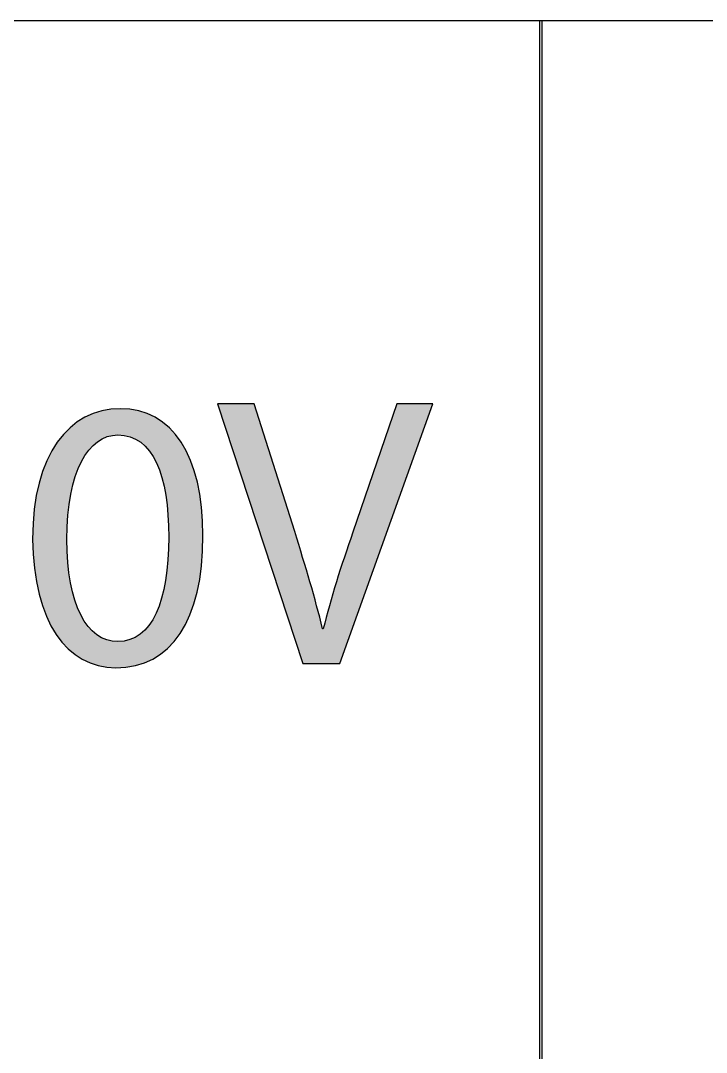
# Model space of a CAD drawing. Extents: x 0 to 360, y -268 to 0.
# Drawn here: x 33.93 to 39.26, y -148.03 to -140 of the extents above; entities that cross this region are included whole.
import ezdxf

# ---------------------------------------------------------------- set-up
doc = ezdxf.new("R2010")
doc.units = 0
doc.layers.add('LAYER_1', color=7, linetype='CONTINUOUS')

# ---------------------------------------------------------------- blocks, each defined once
blk = doc.blocks.new('*U76')
at = {"layer": 'LAYER_1', "color": 250}
for points in [[(34.5552, -143.2552), (34.5289, -143.044), (34.5552, -143.0359)], [(34.5559, -143.2548), (34.5552, -143.0359), (34.5559, -143.0356)], [(34.5597, -143.2525), (34.5559, -143.0356), (34.5597, -143.035)], [(34.5949, -143.2376), (34.5597, -143.035), (34.5949, -143.0287)], [(34.5958, -143.2372), (34.5949, -143.0287), (34.5958, -143.0285)], [(34.5984, -143.2361), (34.5958, -143.0285), (34.5984, -143.0281)], [(34.626, -143.2294), (34.5984, -143.0281), (34.626, -143.0232)], [(34.6368, -143.2267), (34.626, -143.0232), (34.6368, -143.0226)], [(34.6388, -143.2262), (34.6368, -143.0226), (34.6388, -143.0224)], [(34.6658, -143.2241), (34.6388, -143.0224), (34.6658, -143.0209)], [(34.6807, -143.223), (34.6658, -143.0209), (34.6807, -143.02)], [(34.6988, -143.2243), (34.6807, -143.02), (34.6988, -143.019)], [(34.6807, -143.223), (34.6807, -143.02), (34.6988, -143.2243)], [(34.6988, -143.2243), (34.6988, -143.019), (34.7292, -143.2265)], [(34.7292, -143.2265), (34.7292, -143.0207), (34.7307, -143.2266)], [(34.7307, -143.2266), (34.7307, -143.0208), (34.744, -143.2297)], [(34.744, -143.2297), (34.744, -143.0216), (34.7733, -143.2366)], [(34.7733, -143.2366), (34.7733, -143.0233), (34.7744, -143.2368)], [(34.7744, -143.2368), (34.7744, -143.0235), (34.777, -143.2374)], [(34.777, -143.2374), (34.777, -143.0239), (34.8164, -143.2538)], [(34.8164, -143.2538), (34.8164, -143.031), (34.818, -143.2544)], [(34.818, -143.2544), (34.818, -143.0313), (34.8197, -143.2552)], [(34.8197, -143.2552), (34.8197, -143.0316), (34.8436, -143.27)], [(34.8436, -143.27), (34.8436, -143.0359), (34.8552, -143.2773)], [(34.8552, -143.2773), (34.8552, -143.0396), (34.859, -143.2796)], [(34.393, -143.4412), (34.3656, -143.1218), (34.393, -143.105)], [(34.3975, -143.4302), (34.393, -143.105), (34.3975, -143.1022)], [(34.4048, -143.4188), (34.3975, -143.1022), (34.4048, -143.0977)], [(34.4255, -143.3867), (34.4048, -143.0977), (34.4255, -143.085)], [(34.4502, -143.3483), (34.4255, -143.085), (34.4502, -143.0739)], [(34.4555, -143.3401), (34.4502, -143.0739), (34.4555, -143.0715)], [(34.4651, -143.3308), (34.4555, -143.0715), (34.4651, -143.0671)], [(34.489, -143.3078), (34.4651, -143.0671), (34.489, -143.0563)], [(34.5178, -143.2802), (34.489, -143.0563), (34.5178, -143.0474)], [(34.5228, -143.2753), (34.5178, -143.0474), (34.5228, -143.0458)], [(34.5289, -143.2715), (34.5228, -143.0458), (34.5289, -143.044)], [(34.859, -143.2796), (34.859, -143.0408), (34.8875, -143.3043)], [(34.8875, -143.3043), (34.8875, -143.0498), (34.8909, -143.3072)], [(34.8909, -143.3072), (34.8909, -143.0509), (34.8948, -143.3106)], [(34.8948, -143.3106), (34.8948, -143.0522), (34.9097, -143.3277)], [(34.9097, -143.3277), (34.9097, -143.0569), (34.9233, -143.3434)], [(34.9233, -143.3434), (34.9233, -143.0632), (34.9273, -143.3479)], [(34.9273, -143.3479), (34.9273, -143.0651), (34.9525, -143.3904)], [(34.9525, -143.3904), (34.9525, -143.0769), (34.9716, -143.4225)], [(34.9716, -143.4225), (34.9716, -143.0859), (34.9788, -143.4347)], [(34.9788, -143.4347), (34.9788, -143.0905), (34.9821, -143.4403)], [(34.9821, -143.4403), (34.9821, -143.0927), (35.0129, -143.5246)], [(35.0129, -143.5246), (35.0129, -143.1125), (35.0217, -143.5488)], [(35.0217, -143.5488), (35.0217, -143.1181), (35.0241, -143.5553)], [(35.0241, -143.5553), (35.0241, -143.1197), (35.029, -143.5779)], [(34.2851, -144.8762), (34.2576, -143.2192), (34.2851, -143.1913)], [(34.2922, -143.8602), (34.2851, -143.1913), (34.2922, -143.1841)], [(34.2927, -143.8481), (34.2922, -143.1841), (34.2927, -143.1836)], [(34.2951, -143.8304), (34.2927, -143.1836), (34.2951, -143.1812)], [(34.3095, -143.724), (34.2951, -143.1812), (34.3095, -143.1666)], [(34.3132, -143.6971), (34.3095, -143.1666), (34.3132, -143.1637)], [(34.3149, -143.6846), (34.3132, -143.1637), (34.3149, -143.1623)], [(34.347, -143.5577), (34.3149, -143.1623), (34.347, -143.1366)], [(34.3481, -143.5536), (34.347, -143.1366), (34.3481, -143.1358)], [(34.3502, -143.5451), (34.3481, -143.1358), (34.3502, -143.1341)], [(34.3656, -143.5078), (34.3502, -143.1341), (34.3656, -143.1218)], [(35.029, -143.5779), (35.029, -143.1228), (35.0523, -143.6851)], [(35.0523, -143.6851), (35.0523, -143.1425), (35.0535, -143.6909)], [(35.0535, -143.6909), (35.0535, -143.1435), (35.0686, -143.825)], [(35.0686, -143.825), (35.0686, -143.1562), (35.0705, -143.8423)], [(35.0705, -143.8423), (35.0705, -143.1579), (35.0709, -143.8456)], [(35.0709, -143.8456), (35.0709, -143.1582), (35.0766, -144.0174)], [(34.2101, -144.7864), (34.2014, -143.2949), (34.2101, -143.2795)], [(34.2462, -144.8347), (34.2101, -143.2795), (34.2462, -143.2337)], [(34.2101, -144.7864), (34.2101, -143.2795), (34.2462, -144.8347)], [(34.2576, -144.8469), (34.2462, -143.2337), (34.2576, -143.2192)], [(34.2462, -144.8347), (34.2462, -143.2337), (34.2576, -144.8469)], [(34.2576, -144.8469), (34.2576, -143.2192), (34.2851, -144.8762)], [(34.2014, -144.7748), (34.1292, -143.4233), (34.2014, -143.2949)], [(34.2014, -144.7748), (34.2014, -143.2949), (34.2101, -144.7864)], [(34.1253, -144.6326), (34.0689, -143.5972), (34.1253, -143.4345)], [(34.1292, -144.6399), (34.1253, -143.4345), (34.1292, -143.4233)], [(34.1253, -144.6326), (34.1253, -143.4345), (34.1292, -144.6399)], [(34.1292, -144.6399), (34.1292, -143.4233), (34.2014, -144.7748)], [(34.0684, -144.4609), (34.0321, -143.7957), (34.0684, -143.6002)], [(34.0689, -144.4626), (34.0684, -143.6002), (34.0689, -143.5972)], [(34.0684, -144.4609), (34.0684, -143.6002), (34.0689, -144.4626)], [(34.0689, -144.4626), (34.0689, -143.5972), (34.1253, -144.6326)], [(34.0313, -144.2461), (34.0183, -144.0326), (34.0313, -143.8005)], [(34.0321, -144.2606), (34.0313, -143.8005), (34.0321, -143.7957)], [(34.0313, -144.2461), (34.0313, -143.8005), (34.0321, -144.2606)], [(34.0321, -144.2606), (34.0321, -143.7957), (34.0684, -144.4609)], [(34.2851, -144.8762), (34.2851, -144.0353), (34.2922, -144.8838)], [(35.0766, -144.8747), (35.0709, -144.1845), (35.0766, -144.0174)], [(34.2922, -144.8838), (34.2922, -144.2151), (34.2927, -144.8843)], [(34.2927, -144.8843), (34.2927, -144.2188), (34.2951, -144.8869)], [(34.2951, -144.8869), (34.2951, -144.2369), (34.3095, -144.899)], [(35.0686, -144.8831), (35.0535, -144.3434), (35.0686, -144.2122)], [(35.0705, -144.8811), (35.0686, -144.2122), (35.0705, -144.1952)], [(35.0709, -144.8807), (35.0705, -144.1952), (35.0709, -144.1845)], [(34.3095, -144.899), (34.3095, -144.3459), (34.3132, -144.902)], [(34.3132, -144.902), (34.3132, -144.3734), (34.3149, -144.9035)], [(34.3149, -144.9035), (34.3149, -144.3803), (34.347, -144.9305)], [(35.0523, -144.8965), (35.029, -144.4603), (35.0523, -144.3544)], [(35.0535, -144.8954), (35.0523, -144.3544), (35.0535, -144.3434)], [(35.0241, -144.9195), (35.0217, -144.4933), (35.0241, -144.4826)], [(35.029, -144.9155), (35.0241, -144.4826), (35.029, -144.4603)], [(34.347, -144.9305), (34.347, -144.5096), (34.3481, -144.9313)], [(34.3481, -144.9313), (34.3481, -144.5122), (34.3502, -144.9327)], [(34.3502, -144.9327), (34.3502, -144.5175), (34.3656, -144.9426)], [(34.3656, -144.9426), (34.3656, -144.5553), (34.393, -144.9603)], [(35.0129, -144.9287), (34.9821, -144.6013), (35.0129, -144.5174)], [(35.0217, -144.9215), (35.0129, -144.5174), (35.0217, -144.4933)], [(34.393, -144.9603), (34.393, -144.6229), (34.3975, -144.9632)], [(34.3975, -144.9632), (34.3975, -144.6299), (34.4048, -144.9679)], [(34.4048, -144.9679), (34.4048, -144.6414), (34.4255, -144.9777)], [(34.9716, -144.9544), (34.9525, -144.6548), (34.9716, -144.6227)], [(34.9788, -144.9499), (34.9716, -144.6227), (34.9788, -144.6104)], [(34.9821, -144.9478), (34.9788, -144.6104), (34.9821, -144.6013)], [(34.4255, -144.9777), (34.4255, -144.6737), (34.4502, -144.9894)], [(34.4502, -144.9894), (34.4502, -144.7123), (34.4555, -144.992)], [(34.4555, -144.992), (34.4555, -144.7174), (34.4651, -144.9965)], [(34.9097, -144.9856), (34.8948, -144.7373), (34.9097, -144.72)], [(34.9233, -144.9794), (34.9097, -144.72), (34.9233, -144.7042)], [(34.9273, -144.9776), (34.9233, -144.7042), (34.9273, -144.6976)], [(34.9525, -144.9662), (34.9273, -144.6976), (34.9525, -144.6548)], [(34.4651, -144.9965), (34.4651, -144.7267), (34.489, -145.0043)], [(34.489, -145.0043), (34.489, -144.7496), (34.5178, -145.0135)], [(34.5178, -145.0135), (34.5178, -144.7772), (34.5228, -145.0152)], [(34.5228, -145.0152), (34.5228, -144.7803), (34.5289, -145.0171)], [(34.5289, -145.0171), (34.5289, -144.784), (34.5552, -145.022)], [(34.5552, -145.022), (34.5552, -144.8002), (34.5559, -145.0221)], [(34.5559, -145.0221), (34.5559, -144.8005), (34.5597, -145.0228)], [(34.5597, -145.0228), (34.5597, -144.8021), (34.5949, -145.0294)], [(34.8164, -145.017), (34.777, -144.8145), (34.8164, -144.7978)], [(34.818, -145.0167), (34.8164, -144.7978), (34.818, -144.7968)], [(34.8197, -145.0162), (34.818, -144.7968), (34.8197, -144.7956)], [(34.8436, -145.0089), (34.8197, -144.7956), (34.8436, -144.7805)], [(34.8552, -145.0054), (34.8436, -144.7805), (34.8552, -144.7731)], [(34.859, -145.0042), (34.8552, -144.7731), (34.859, -144.7698)], [(34.8875, -144.9956), (34.859, -144.7698), (34.8875, -144.7448)], [(34.8909, -144.9941), (34.8875, -144.7448), (34.8909, -144.7419)], [(34.8948, -144.9923), (34.8909, -144.7419), (34.8948, -144.7373)], [(34.5949, -145.0294), (34.5949, -144.8167), (34.5958, -145.0295)], [(34.5958, -145.0295), (34.5958, -144.817), (34.5984, -145.0297)], [(34.5984, -145.0297), (34.5984, -144.8176), (34.626, -145.0313)], [(34.626, -145.0313), (34.626, -144.8242), (34.6368, -145.032)], [(34.6368, -145.032), (34.6368, -144.8267), (34.6388, -145.0321)], [(34.6388, -145.0321), (34.6388, -144.8269), (34.6658, -145.0337)], [(34.6988, -145.0319), (34.6807, -144.8301), (34.6988, -144.8287)], [(34.7292, -145.0302), (34.6988, -144.8287), (34.7292, -144.8264)], [(34.7307, -145.0302), (34.7292, -144.8264), (34.7307, -144.8261)], [(34.744, -145.0294), (34.7307, -144.8261), (34.744, -144.8229)], [(34.7733, -145.0244), (34.744, -144.8229), (34.7733, -144.8159)], [(34.7744, -145.0242), (34.7733, -144.8159), (34.7744, -144.8156)], [(34.777, -145.0238), (34.7744, -144.8156), (34.777, -144.8145)]]:
    blk.add_solid(points, dxfattribs=at)
at = {"layer": 'LAYER_1', "color": 250, "extrusion": (0, 0, -1)}
for points in [[(-34.5552, -143.2552), (-34.5552, -143.0359), (-34.5559, -143.2548)], [(-34.5559, -143.2548), (-34.5559, -143.0356), (-34.5597, -143.2525)], [(-34.5597, -143.2525), (-34.5597, -143.035), (-34.5949, -143.2376)], [(-34.5949, -143.2376), (-34.5949, -143.0287), (-34.5958, -143.2372)], [(-34.5958, -143.2372), (-34.5958, -143.0285), (-34.5984, -143.2361)], [(-34.5984, -143.2361), (-34.5984, -143.0281), (-34.626, -143.2294)], [(-34.626, -143.2294), (-34.626, -143.0232), (-34.6368, -143.2267)], [(-34.6368, -143.2267), (-34.6368, -143.0226), (-34.6388, -143.2262)], [(-34.6388, -143.2262), (-34.6388, -143.0224), (-34.6658, -143.2241)], [(-34.6658, -143.2241), (-34.6658, -143.0209), (-34.6807, -143.223)], [(-34.7292, -143.2265), (-34.6988, -143.019), (-34.7292, -143.0207)], [(-34.7307, -143.2266), (-34.7292, -143.0207), (-34.7307, -143.0208)], [(-34.744, -143.2297), (-34.7307, -143.0208), (-34.744, -143.0216)], [(-34.7733, -143.2366), (-34.744, -143.0216), (-34.7733, -143.0233)], [(-34.7744, -143.2368), (-34.7733, -143.0233), (-34.7744, -143.0235)], [(-34.777, -143.2374), (-34.7744, -143.0235), (-34.777, -143.0239)], [(-34.8164, -143.2538), (-34.777, -143.0239), (-34.8164, -143.031)], [(-34.818, -143.2544), (-34.8164, -143.031), (-34.818, -143.0313)], [(-34.8197, -143.2552), (-34.818, -143.0313), (-34.8197, -143.0316)], [(-34.8436, -143.27), (-34.8197, -143.0316), (-34.8436, -143.0359)], [(-34.8552, -143.2773), (-34.8436, -143.0359), (-34.8552, -143.0396)], [(-34.859, -143.2796), (-34.8552, -143.0396), (-34.859, -143.0408)], [(-34.393, -143.4412), (-34.393, -143.105), (-34.3975, -143.4302)], [(-34.3975, -143.4302), (-34.3975, -143.1022), (-34.4048, -143.4188)], [(-34.4048, -143.4188), (-34.4048, -143.0977), (-34.4255, -143.3867)], [(-34.4255, -143.3867), (-34.4255, -143.085), (-34.4502, -143.3483)], [(-34.4502, -143.3483), (-34.4502, -143.0739), (-34.4555, -143.3401)], [(-34.4555, -143.3401), (-34.4555, -143.0715), (-34.4651, -143.3308)], [(-34.4651, -143.3308), (-34.4651, -143.0671), (-34.489, -143.3078)], [(-34.489, -143.3078), (-34.489, -143.0563), (-34.5178, -143.2802)], [(-34.5178, -143.2802), (-34.5178, -143.0474), (-34.5228, -143.2753)], [(-34.5228, -143.2753), (-34.5228, -143.0458), (-34.5289, -143.2715)], [(-34.5289, -143.2715), (-34.5289, -143.044), (-34.5552, -143.2552)], [(-34.8875, -143.3043), (-34.859, -143.0408), (-34.8875, -143.0498)], [(-34.8909, -143.3072), (-34.8875, -143.0498), (-34.8909, -143.0509)], [(-34.8948, -143.3106), (-34.8909, -143.0509), (-34.8948, -143.0522)], [(-34.9097, -143.3277), (-34.8948, -143.0522), (-34.9097, -143.0569)], [(-34.9233, -143.3434), (-34.9097, -143.0569), (-34.9233, -143.0632)], [(-34.9273, -143.3479), (-34.9233, -143.0632), (-34.9273, -143.0651)], [(-34.9525, -143.3904), (-34.9273, -143.0651), (-34.9525, -143.0769)], [(-34.9716, -143.4225), (-34.9525, -143.0769), (-34.9716, -143.0859)], [(-34.9788, -143.4347), (-34.9716, -143.0859), (-34.9788, -143.0905)], [(-34.9821, -143.4403), (-34.9788, -143.0905), (-34.9821, -143.0927)], [(-35.0129, -143.5246), (-34.9821, -143.0927), (-35.0129, -143.1125)], [(-35.0217, -143.5488), (-35.0129, -143.1125), (-35.0217, -143.1181)], [(-35.0241, -143.5553), (-35.0217, -143.1181), (-35.0241, -143.1197)], [(-35.029, -143.5779), (-35.0241, -143.1197), (-35.029, -143.1228)], [(-34.2851, -144.0353), (-34.2851, -143.1913), (-34.2922, -143.8602)], [(-34.2922, -143.8602), (-34.2922, -143.1841), (-34.2927, -143.8481)], [(-34.2927, -143.8481), (-34.2927, -143.1836), (-34.2951, -143.8304)], [(-34.2951, -143.8304), (-34.2951, -143.1812), (-34.3095, -143.724)], [(-34.3095, -143.724), (-34.3095, -143.1666), (-34.3132, -143.6971)], [(-34.3132, -143.6971), (-34.3132, -143.1637), (-34.3149, -143.6846)], [(-34.3149, -143.6846), (-34.3149, -143.1623), (-34.347, -143.5577)], [(-34.347, -143.5577), (-34.347, -143.1366), (-34.3481, -143.5536)], [(-34.3481, -143.5536), (-34.3481, -143.1358), (-34.3502, -143.5451)], [(-34.3502, -143.5451), (-34.3502, -143.1341), (-34.3656, -143.5078)], [(-34.3656, -143.5078), (-34.3656, -143.1218), (-34.393, -143.4412)], [(-35.0523, -143.6851), (-35.029, -143.1228), (-35.0523, -143.1425)], [(-35.0535, -143.6909), (-35.0523, -143.1425), (-35.0535, -143.1435)], [(-35.0686, -143.825), (-35.0535, -143.1435), (-35.0686, -143.1562)], [(-35.0705, -143.8423), (-35.0686, -143.1562), (-35.0705, -143.1579)], [(-35.0709, -143.8456), (-35.0705, -143.1579), (-35.0709, -143.1582)], [(-35.0766, -144.0174), (-35.0709, -143.1582), (-35.0766, -143.163)], [(-35.0766, -144.8747), (-35.0766, -143.163), (-35.082, -144.869)], [(-35.082, -144.869), (-35.0766, -143.163), (-35.082, -143.1675)], [(-35.082, -144.869), (-35.082, -143.1675), (-35.1194, -144.8295)], [(-35.1194, -144.8295), (-35.082, -143.1675), (-35.1194, -143.208)], [(-35.1194, -144.8295), (-35.1194, -143.208), (-35.1303, -144.815)], [(-35.1303, -144.815), (-35.1194, -143.208), (-35.1303, -143.2198)], [(-35.1303, -144.815), (-35.1303, -143.2198), (-35.1654, -144.7681)], [(-35.1654, -144.7681), (-35.1303, -143.2198), (-35.1654, -143.2677)], [(-35.1654, -144.7681), (-35.1654, -143.2677), (-35.174, -144.7535)], [(-35.174, -144.7535), (-35.1654, -143.2677), (-35.174, -143.2795)], [(-35.174, -144.7535), (-35.174, -143.2795), (-35.2063, -144.6989)], [(-35.2063, -144.6989), (-35.174, -143.2795), (-35.2063, -143.3419)], [(-35.2063, -144.6989), (-35.2063, -143.3419), (-35.242, -144.6221)], [(-35.242, -144.6221), (-35.2063, -143.3419), (-35.242, -143.4111)], [(-35.242, -144.6221), (-35.242, -143.4111), (-35.247, -144.6065)], [(-35.247, -144.6065), (-35.242, -143.4111), (-35.247, -143.4207)], [(-35.247, -144.6065), (-35.247, -143.4207), (-35.2978, -144.4458)], [(-35.2978, -144.4458), (-35.247, -143.4207), (-35.2978, -143.5826)], [(-35.2978, -144.4458), (-35.2978, -143.5826), (-35.3, -144.4324)], [(-35.3, -144.4324), (-35.2978, -143.5826), (-35.3, -143.5896)], [(-35.3, -144.4324), (-35.3, -143.5896), (-35.3319, -144.2401)], [(-35.3319, -144.2401), (-35.3, -143.5896), (-35.3319, -143.7817)], [(-35.3319, -144.2401), (-35.3319, -143.7817), (-35.3324, -144.2287)], [(-35.3324, -144.2287), (-35.3319, -143.7817), (-35.3324, -143.785)], [(-35.3324, -144.2287), (-35.3324, -143.785), (-35.3434, -144.0057)], [(-34.2922, -144.8838), (-34.2851, -144.0353), (-34.2922, -144.2151)], [(-34.2927, -144.8843), (-34.2922, -144.2151), (-34.2927, -144.2188)], [(-34.2951, -144.8869), (-34.2927, -144.2188), (-34.2951, -144.2369)], [(-34.3095, -144.899), (-34.2951, -144.2369), (-34.3095, -144.3459)], [(-35.0686, -144.8831), (-35.0686, -144.2122), (-35.0705, -144.8811)], [(-35.0705, -144.8811), (-35.0705, -144.1952), (-35.0709, -144.8807)], [(-35.0709, -144.8807), (-35.0709, -144.1845), (-35.0766, -144.8747)], [(-34.3132, -144.902), (-34.3095, -144.3459), (-34.3132, -144.3734)], [(-34.3149, -144.9035), (-34.3132, -144.3734), (-34.3149, -144.3803)], [(-34.347, -144.9305), (-34.3149, -144.3803), (-34.347, -144.5096)], [(-35.0523, -144.8965), (-35.0523, -144.3544), (-35.0535, -144.8954)], [(-35.0535, -144.8954), (-35.0535, -144.3434), (-35.0686, -144.8831)], [(-35.0241, -144.9195), (-35.0241, -144.4826), (-35.029, -144.9155)], [(-35.029, -144.9155), (-35.029, -144.4603), (-35.0523, -144.8965)], [(-34.3481, -144.9313), (-34.347, -144.5096), (-34.3481, -144.5122)], [(-34.3502, -144.9327), (-34.3481, -144.5122), (-34.3502, -144.5175)], [(-34.3656, -144.9426), (-34.3502, -144.5175), (-34.3656, -144.5553)], [(-34.393, -144.9603), (-34.3656, -144.5553), (-34.393, -144.6229)], [(-35.0129, -144.9287), (-35.0129, -144.5174), (-35.0217, -144.9215)], [(-35.0217, -144.9215), (-35.0217, -144.4933), (-35.0241, -144.9195)], [(-34.3975, -144.9632), (-34.393, -144.6229), (-34.3975, -144.6299)], [(-34.4048, -144.9679), (-34.3975, -144.6299), (-34.4048, -144.6414)], [(-34.4255, -144.9777), (-34.4048, -144.6414), (-34.4255, -144.6737)], [(-34.9716, -144.9544), (-34.9716, -144.6227), (-34.9788, -144.9499)], [(-34.9788, -144.9499), (-34.9788, -144.6104), (-34.9821, -144.9478)], [(-34.9821, -144.9478), (-34.9821, -144.6013), (-35.0129, -144.9287)], [(-34.4502, -144.9894), (-34.4255, -144.6737), (-34.4502, -144.7123)], [(-34.4555, -144.992), (-34.4502, -144.7123), (-34.4555, -144.7174)], [(-34.4651, -144.9965), (-34.4555, -144.7174), (-34.4651, -144.7267)], [(-34.9097, -144.9856), (-34.9097, -144.72), (-34.9233, -144.9794)], [(-34.9233, -144.9794), (-34.9233, -144.7042), (-34.9273, -144.9776)], [(-34.9273, -144.9776), (-34.9273, -144.6976), (-34.9525, -144.9662)], [(-34.9525, -144.9662), (-34.9525, -144.6548), (-34.9716, -144.9544)], [(-34.489, -145.0043), (-34.4651, -144.7267), (-34.489, -144.7496)], [(-34.5178, -145.0135), (-34.489, -144.7496), (-34.5178, -144.7772)], [(-34.5228, -145.0152), (-34.5178, -144.7772), (-34.5228, -144.7803)], [(-34.5289, -145.0171), (-34.5228, -144.7803), (-34.5289, -144.784)], [(-34.5552, -145.022), (-34.5289, -144.784), (-34.5552, -144.8002)], [(-34.5559, -145.0221), (-34.5552, -144.8002), (-34.5559, -144.8005)], [(-34.5597, -145.0228), (-34.5559, -144.8005), (-34.5597, -144.8021)], [(-34.5949, -145.0294), (-34.5597, -144.8021), (-34.5949, -144.8167)], [(-34.8164, -145.017), (-34.8164, -144.7978), (-34.818, -145.0167)], [(-34.818, -145.0167), (-34.818, -144.7968), (-34.8197, -145.0162)], [(-34.8197, -145.0162), (-34.8197, -144.7956), (-34.8436, -145.0089)], [(-34.8436, -145.0089), (-34.8436, -144.7805), (-34.8552, -145.0054)], [(-34.8552, -145.0054), (-34.8552, -144.7731), (-34.859, -145.0042)], [(-34.859, -145.0042), (-34.859, -144.7698), (-34.8875, -144.9956)], [(-34.8875, -144.9956), (-34.8875, -144.7448), (-34.8909, -144.9941)], [(-34.8909, -144.9941), (-34.8909, -144.7419), (-34.8948, -144.9923)], [(-34.8948, -144.9923), (-34.8948, -144.7373), (-34.9097, -144.9856)], [(-34.5958, -145.0295), (-34.5949, -144.8167), (-34.5958, -144.817)], [(-34.5984, -145.0297), (-34.5958, -144.817), (-34.5984, -144.8176)], [(-34.626, -145.0313), (-34.5984, -144.8176), (-34.626, -144.8242)], [(-34.6368, -145.032), (-34.626, -144.8242), (-34.6368, -144.8267)], [(-34.6388, -145.0321), (-34.6368, -144.8267), (-34.6388, -144.8269)], [(-34.6658, -145.0337), (-34.6388, -144.8269), (-34.6658, -144.8289)], [(-34.6658, -145.0337), (-34.6658, -144.8289), (-34.6807, -145.0329)], [(-34.6807, -145.0329), (-34.6658, -144.8289), (-34.6807, -144.8301)], [(-34.6807, -145.0329), (-34.6807, -144.8301), (-34.6988, -145.0319)], [(-34.6988, -145.0319), (-34.6988, -144.8287), (-34.7292, -145.0302)], [(-34.7292, -145.0302), (-34.7292, -144.8264), (-34.7307, -145.0302)], [(-34.7307, -145.0302), (-34.7307, -144.8261), (-34.744, -145.0294)], [(-34.744, -145.0294), (-34.744, -144.8229), (-34.7733, -145.0244)], [(-34.7733, -145.0244), (-34.7733, -144.8159), (-34.7744, -145.0242)], [(-34.7744, -145.0242), (-34.7744, -144.8156), (-34.777, -145.0238)], [(-34.777, -145.0238), (-34.777, -144.8145), (-34.8164, -145.017)]]:
    blk.add_solid(points, dxfattribs=at)
blk = doc.blocks.new('*U77')
at = {"layer": 'LAYER_1', "color": 250, "extrusion": (0, 0, -1)}
for points in [[(-35.7423, -143.8489), (-35.4574, -142.9801), (-35.7423, -142.9801)], [(-36.0571, -144.8087), (-35.7423, -142.9801), (-36.0571, -143.9754)], [(-36.8517, -143.76), (-36.5099, -143.9785), (-36.8517, -142.9801)], [(-36.8517, -143.76), (-36.8517, -142.9801), (-37.1306, -142.9801)], [(-36.1201, -145.001), (-36.0571, -143.9754), (-36.1201, -144.1842)], [(-36.1201, -145.001), (-36.1201, -144.1842), (-36.1752, -145.001)], [(-36.1752, -145.001), (-36.1201, -144.1842), (-36.1752, -144.3667)], [(-36.4079, -145.001), (-36.4079, -144.2849), (-36.5099, -144.7158)], [(-36.1752, -145.001), (-36.1752, -144.3667), (-36.2731, -145.001)], [(-36.2731, -145.001), (-36.1752, -144.3667), (-36.2731, -144.7312)], [(-36.3809, -145.001), (-36.3809, -144.3661), (-36.4079, -145.001)], [(-36.2731, -145.001), (-36.2731, -144.7312), (-36.2791, -145.001)], [(-36.2791, -145.001), (-36.2731, -144.7312), (-36.2791, -144.7312)], [(-36.2791, -145.001), (-36.2791, -144.7312), (-36.3809, -145.001)]]:
    blk.add_solid(points, dxfattribs=at)
at = {"layer": 'LAYER_1', "color": 250}
for points in [[(35.7423, -143.8489), (35.7423, -142.9801), (36.0571, -144.8087)], [(36.5099, -144.7158), (36.5099, -143.9785), (36.8517, -143.76)], [(36.0571, -144.8087), (36.0571, -143.9754), (36.1201, -145.001)], [(36.5099, -144.7158), (36.4079, -144.2849), (36.5099, -143.9785)], [(36.4079, -145.001), (36.3809, -144.3661), (36.4079, -144.2849)], [(36.3809, -145.001), (36.2791, -144.7312), (36.3809, -144.3661)]]:
    blk.add_solid(points, dxfattribs=at)
blk = doc.blocks.new('BLOCK_6')
at = {"layer": 'LAYER_1'}
for points, knots in [([(35.3434, -144.0057), (35.3434, -144.6682), (35.0945, -145.0337), (34.6658, -145.0337), (34.2851, -145.0337), (34.0241, -144.6771), (34.0183, -144.0326), (34.0183, -143.3759), (34.303, -143.019), (34.6988, -143.019), (35.1066, -143.019), (35.3434, -143.3849), (35.3434, -144.0057)], [0, 0, 0, 0, 1, 1, 1, 2, 2, 2, 3, 3, 3, 4, 4, 4, 4]), ([(36.1201, -145.001), (36.1201, -145.001), (35.4574, -142.9801), (35.4574, -142.9801), (35.4574, -142.9801), (35.7423, -142.9801), (35.7423, -142.9801), (35.7423, -142.9801), (36.0571, -143.9754), (36.0571, -143.9754), (36.1411, -144.2482), (36.216, -144.4942), (36.2731, -144.7312), (36.2731, -144.7312), (36.2791, -144.7312), (36.2791, -144.7312), (36.3359, -144.4973), (36.4169, -144.2424), (36.5099, -143.9785), (36.5099, -143.9785), (36.8517, -142.9801), (36.8517, -142.9801), (36.8517, -142.9801), (37.1306, -142.9801), (37.1306, -142.9801), (37.1306, -142.9801), (36.4079, -145.001), (36.4079, -145.001), (36.4079, -145.001), (36.1201, -145.001), (36.1201, -145.001)], [0, 0, 0, 0, 1, 1, 1, 2, 2, 2, 3, 3, 3, 4, 4, 4, 5, 5, 5, 6, 6, 6, 7, 7, 7, 8, 8, 8, 9, 9, 9, 10, 10, 10, 10]), ([(34.2851, -144.0353), (34.2851, -144.5424), (34.441, -144.8301), (34.6807, -144.8301), (34.9477, -144.8301), (35.0766, -144.5152), (35.0766, -144.0174), (35.0766, -143.5378), (34.9567, -143.223), (34.6807, -143.223), (34.453, -143.223), (34.2851, -143.5048), (34.2851, -144.0353)], [0, 0, 0, 0, 1, 1, 1, 2, 2, 2, 3, 3, 3, 4, 4, 4, 4])]:
    blk.add_open_spline(points, degree=3, knots=knots, dxfattribs=at)
at = {"layer": 'LAYER_1', "color": 250}
for name in ['*U76', '*U77']:
    blk.add_blockref(name, (0, 0), dxfattribs=at)
blk = doc.blocks.new('BLOCK_4')
at = {"layer": 'LAYER_1', "color": 250}
for points in [[(37.9779, -164.001), (29.963, -164.001), (29.963, -139.9996), (37.9779, -139.9996), (37.9779, -164.001)], [(45.9777, -164.001), (37.9629, -164.001), (37.9629, -139.9996), (45.9777, -139.9996), (45.9777, -164.001)]]:
    blk.add_lwpolyline(points, dxfattribs=at)
at = {"layer": 'LAYER_1'}
blk.add_blockref('BLOCK_6', (0, 0), dxfattribs=at)

msp = doc.modelspace()

# ---------------------------------------------------------------- block references
at = {"layer": 'LAYER_1'}
msp.add_blockref('BLOCK_4', (0, 0), dxfattribs=at)

doc.saveas('drawing.dxf')
